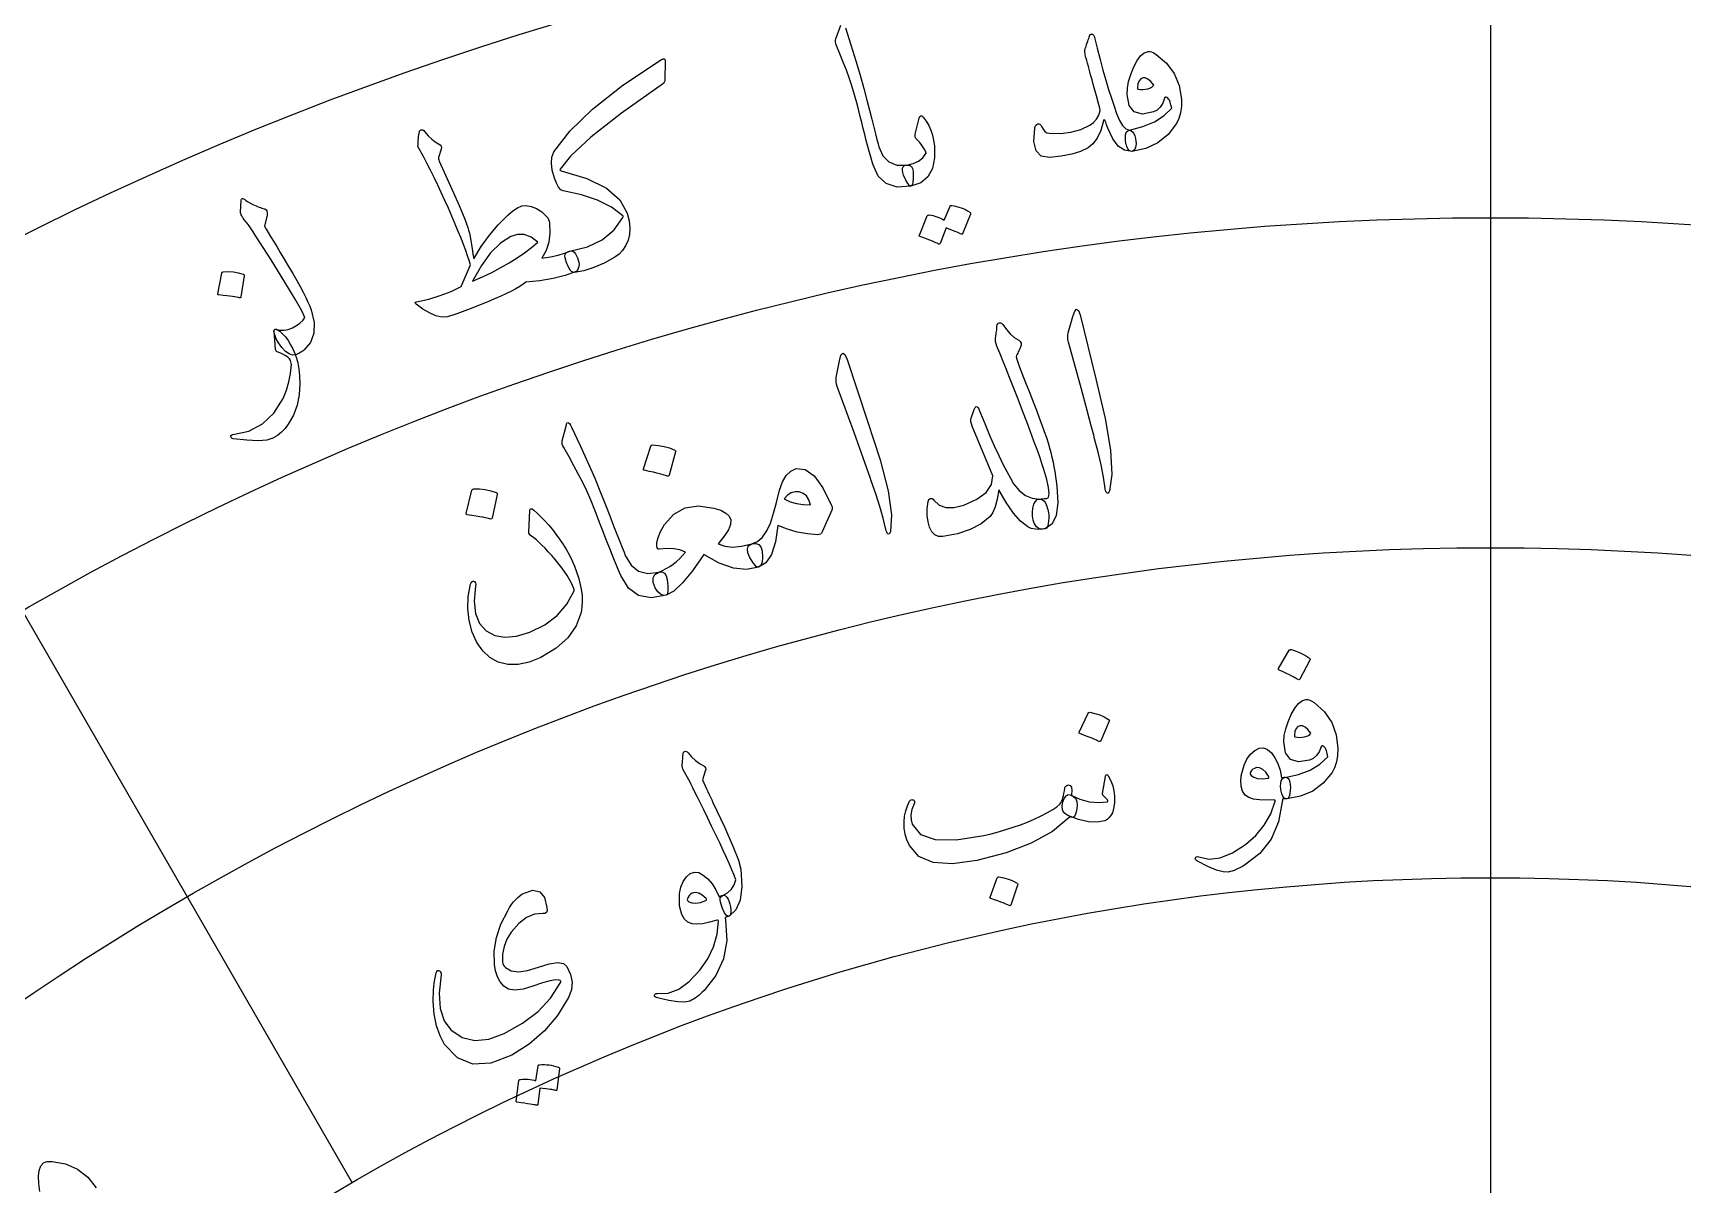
# Model space of a CAD drawing. Header units: millimetres. Extents: x -150 to 150, y -150 to 198.
# Drawn here: x -45.5 to 6, y 61.4 to 97.4 of the extents above; entities that cross this region are included whole.
import ezdxf

# ---------------------------------------------------------------- set-up
doc = ezdxf.new("R2010")
doc.units = ezdxf.units.MM
for name, color, linetype in [('ENGRAVE', 7, 'Continuous'), ('ENGRAVE_FINE', 8, 'Continuous'), ('GUIDE', 3, 'Continuous'), ('TEXT', 5, 'Continuous')]:
    doc.layers.add(name, color=color, linetype=linetype)

msp = doc.modelspace()

# ---------------------------------------------------------------- linework, layer by layer
at = {"layer": 'ENGRAVE'}
for radius in [132.75, 112.1737, 91.5975, 71.0212]:
    msp.add_circle((0, 0), radius, dxfattribs=at)
at = {"layer": 'ENGRAVE_FINE'}
for points in [[(0, 112.1737), (0, 91.5975)], [(0, 91.5975), (0, 71.0212)], [(-45.7988, 79.3258), (-35.5106, 61.5062)], [(0, 71.0213), (0, 50.445)]]:
    msp.add_lwpolyline(points, dxfattribs=at)
for radius in [122.4619, 101.8856, 81.3094]:
    msp.add_circle((0, 0), radius, dxfattribs=at)
at = {"layer": 'GUIDE'}
msp.add_circle((0, 0), 137.25, dxfattribs=at)
at = {"layer": 'TEXT'}
for points in [[(-20.1239, 97.5162), (-19.9496, 96.9852), (-19.7955, 96.4928), (-19.6616, 96.0388), (-19.5476, 95.6235), (-19.4561, 95.267), (-19.3739, 94.9476), (-19.3007, 94.6652), (-19.2366, 94.4199), (-19.182, 94.2114), (-19.1373, 94.0399), (-19.1025, 93.9052), (-19.0777, 93.8074), (-18.953, 93.5245), (-18.7666, 93.3355), (-18.5187, 93.2401), (-18.2088, 93.2377), (-18.1218, 93.2319), (-18.0589, 93.1911), (-18.0203, 93.1153), (-18.0059, 93.0045), (-18.0063, 92.8255), (-18.0188, 92.6953), (-18.0436, 92.6138), (-18.0806, 92.581), (-18.5077, 92.5544), (-18.8479, 92.6593), (-19.102, 92.8966), (-19.2697, 93.2671), (-19.322, 93.4502), (-19.373, 93.6339), (-19.4228, 93.8184), (-19.4714, 94.0035), (-19.5192, 94.1894), (-19.5666, 94.3757), (-19.6137, 94.5626), (-19.6605, 94.7501), (-19.7492, 95.1078), (-19.8361, 95.4283), (-19.9211, 95.7117), (-20.0045, 95.958), (-20.0915, 96.1931), (-20.1876, 96.4428), (-20.293, 96.7072), (-20.4076, 96.9863), (-20.4256, 97.0371), (-20.4343, 97.0851), (-20.4335, 97.1304), (-20.4232, 97.1729), (-20.2602, 97.6019)], [(-45.2522, 61.2382), (-45.2853, 61.4863), (-45.2942, 61.7139), (-45.2722, 61.8971), (-45.2194, 62.0357), (-45.1362, 62.1295), (-45.1362, 62.1295), (-45.0896, 62.1542), (-45.0296, 62.1702), (-44.9563, 62.1773), (-44.8697, 62.1757), (-44.449, 62.097), (-44.0797, 61.9325), (-43.7616, 61.6831), (-43.4939, 61.3501)]]:
    msp.add_lwpolyline(points, dxfattribs=at)
for points in [[(-11.2639, 94.329), (-11.2077, 94.3094), (-11.1608, 94.2738), (-11.1231, 94.2221), (-11.0947, 94.1544), (-11.0713, 94.0692), (-11.0583, 93.9865), (-11.0558, 93.9063), (-11.0637, 93.8287), (-11.0811, 93.7611), (-11.1071, 93.7113), (-11.1415, 93.6791), (-11.1846, 93.6646), (-11.4098, 93.6997), (-11.6095, 93.832), (-11.7839, 94.0617), (-11.9334, 94.389), (-11.9546, 94.446), (-11.9729, 94.4954), (-11.9885, 94.5372), (-12.0012, 94.5715), (-12.0111, 94.5981), (-12.0182, 94.6171), (-12.0225, 94.6285), (-12.0239, 94.6323), (-12.0377, 94.6525), (-12.0495, 94.6571), (-12.0593, 94.646), (-12.0671, 94.6193), (-12.1555, 94.3203), (-12.2657, 94.0802), (-12.3979, 93.8989), (-12.5522, 93.7762), (-12.7847, 93.666), (-13.0626, 93.5788), (-13.386, 93.5144), (-13.7552, 93.472), (-14.0122, 93.5123), (-14.1742, 93.6782), (-14.2413, 93.9702), (-14.2123, 94.3886), (-14.199, 94.4404), (-14.1792, 94.48), (-14.1528, 94.5074), (-14.1199, 94.5227), (-14.0855, 94.5245), (-14.0545, 94.5118), (-14.027, 94.4844), (-14.003, 94.4424), (-13.9518, 94.3528), (-13.8958, 94.2873), (-13.835, 94.246), (-13.7694, 94.2288), (-13.4154, 94.2254), (-13.0857, 94.2661), (-12.7798, 94.3512), (-12.4971, 94.481), (-12.378, 94.5651), (-12.2847, 94.67), (-12.2173, 94.7958), (-12.1757, 94.9426), (-12.1879, 95.0081), (-12.226, 95.1592), (-12.2904, 95.3959), (-12.381, 95.7182), (-12.4284, 95.8908), (-12.4709, 96.0467), (-12.5085, 96.1859), (-12.541, 96.3084), (-12.569, 96.4132), (-12.5926, 96.4994), (-12.6119, 96.5669), (-12.6268, 96.6158), (-12.6439, 96.6914), (-12.6513, 96.7588), (-12.649, 96.8182), (-12.637, 96.8694), (-12.6158, 96.9338), (-12.5958, 96.9938), (-12.5771, 97.0494), (-12.5598, 97.1006), (-12.5443, 97.1473), (-12.531, 97.1896), (-12.5201, 97.2273), (-12.5114, 97.2605), (-12.5014, 97.2875), (-12.4866, 97.3068), (-12.4669, 97.3182), (-12.4424, 97.3218), (-12.4142, 97.3151), (-12.3919, 97.302), (-12.3755, 97.2825), (-12.365, 97.2567), (-12.2712, 96.8853), (-12.1788, 96.5338), (-12.0879, 96.2022), (-11.9984, 95.8905), (-11.9108, 95.5988), (-11.8254, 95.3268), (-11.7424, 95.0747), (-11.6616, 94.8424), (-11.5722, 94.6273), (-11.4761, 94.47), (-11.3734, 94.3706), (-11.2639, 94.329)], [(-10.681, 96.7829), (-10.6285, 96.7812), (-10.5688, 96.7653), (-10.5018, 96.7352), (-10.4277, 96.6909), (-10.102, 96.4144), (-9.8628, 96.0888), (-9.7095, 95.715), (-9.641, 95.2932), (-9.6412, 95.0699), (-9.6668, 94.8684), (-9.7177, 94.6885), (-9.7938, 94.5303), (-10.0569, 94.1919), (-10.376, 93.9353), (-10.7516, 93.7597), (-11.1846, 93.6646), (-11.2299, 93.6699), (-11.2715, 93.6972), (-11.3093, 93.7465), (-11.3433, 93.8178), (-11.3576, 93.8577), (-11.3688, 93.8989), (-11.377, 93.9414), (-11.3821, 93.9853), (-11.3848, 94.0289), (-11.3859, 94.0709), (-11.3855, 94.1112), (-11.3834, 94.1499), (-11.3717, 94.2177), (-11.3479, 94.2702), (-11.3119, 94.3073), (-11.2639, 94.329), (-10.8409, 94.4374), (-10.4797, 94.5876), (-10.1797, 94.7801), (-9.941, 95.0157), (-9.9644, 95.1184), (-9.9883, 95.1995), (-10.0128, 95.2591), (-10.0378, 95.2971), (-10.0665, 95.3291), (-10.092, 95.3493), (-10.1144, 95.3577), (-10.1337, 95.3542), (-10.1466, 95.3482), (-10.1566, 95.3406), (-10.1636, 95.3314), (-10.1676, 95.3207), (-10.2232, 95.1671), (-10.2987, 95.0449), (-10.3943, 94.9541), (-10.5099, 94.8946), (-10.8573, 94.8279), (-11.1092, 94.8956), (-11.2663, 95.0984), (-11.3285, 95.4367), (-11.322, 95.6359), (-11.2865, 95.8459), (-11.2217, 96.0669), (-11.1275, 96.2986), (-11.0227, 96.5005), (-10.9132, 96.6486), (-10.7992, 96.7427), (-10.681, 96.7829)], [(-28.7266, 90.5517), (-28.173, 90.6894), (-27.7117, 90.9102), (-27.3412, 91.2153), (-27.0609, 91.6061), (-27.0553, 91.6198), (-27.0535, 91.6335), (-27.0556, 91.6469), (-27.0614, 91.6602), (-27.4217, 91.925), (-27.8531, 92.1433), (-28.3557, 92.3141), (-28.9299, 92.4362), (-28.9998, 92.4708), (-29.0677, 92.5488), (-29.1336, 92.6703), (-29.1973, 92.8354), (-29.2693, 93.0831), (-29.2961, 93.3011), (-29.2775, 93.4895), (-29.2134, 93.6483), (-28.7239, 94.2917), (-28.0094, 94.9866), (-27.0655, 95.7278), (-25.8875, 96.5087), (-25.8747, 96.5188), (-25.8623, 96.527), (-25.8504, 96.533), (-25.8389, 96.5371), (-25.8281, 96.54), (-25.8183, 96.5426), (-25.8094, 96.545), (-25.8014, 96.5471), (-25.781, 96.5497), (-25.7648, 96.5453), (-25.7528, 96.5341), (-25.7449, 96.516), (-25.7441, 96.5121), (-25.7437, 96.5077), (-25.7436, 96.5027), (-25.7439, 96.4971), (-25.7444, 96.4904), (-25.745, 96.4823), (-25.7457, 96.4728), (-25.7465, 96.4617), (-25.752, 95.9139), (-25.7575, 95.8638), (-25.7712, 95.8221), (-25.7932, 95.7888), (-25.8233, 95.7638), (-27.1053, 94.8547), (-28.0591, 94.1034), (-28.6951, 93.5193), (-29.0212, 93.1086), (-29.0269, 93.0918), (-29.0238, 93.0786), (-29.0119, 93.0692), (-28.9913, 93.0634), (-28.1869, 92.8214), (-27.5764, 92.5174), (-27.158, 92.1554), (-26.9295, 91.7378), (-26.8722, 91.495), (-26.849, 91.2733), (-26.8596, 91.0726), (-26.904, 90.8928), (-26.9784, 90.7234), (-27.0715, 90.5792), (-27.1834, 90.4604), (-27.3141, 90.3666), (-27.6482, 90.1838), (-27.9699, 90.0432), (-28.2796, 89.9449), (-28.5779, 89.8891), (-28.625, 89.8951), (-28.6687, 89.9207), (-28.7091, 89.9658), (-28.7461, 90.0306), (-28.7808, 90.1073), (-28.8094, 90.1743), (-28.832, 90.2314), (-28.8486, 90.2788), (-28.8658, 90.3479), (-28.8701, 90.4066), (-28.8612, 90.4547), (-28.8394, 90.4924), (-28.8208, 90.5145), (-28.7958, 90.5317), (-28.7644, 90.5441), (-28.7266, 90.5517)], [(-10.8389, 95.9574), (-10.9106, 95.9283), (-10.9626, 95.8667), (-10.9947, 95.7728), (-11.007, 95.6465), (-11.0043, 95.6271), (-11.0013, 95.6135), (-10.998, 95.6054), (-10.9945, 95.603), (-10.9177, 95.5936), (-10.841, 95.5925), (-10.7642, 95.5998), (-10.6875, 95.6154), (-10.6209, 95.6373), (-10.567, 95.6643), (-10.5259, 95.6964), (-10.4975, 95.7336), (-10.5943, 95.8431), (-10.6835, 95.9169), (-10.7651, 95.955), (-10.8389, 95.9574)], [(-17.9424, 94.2052), (-17.8228, 94.6969), (-17.8018, 94.7524), (-17.7729, 94.7762), (-17.7362, 94.7685), (-17.6917, 94.729), (-17.5998, 94.6032), (-17.5216, 94.4686), (-17.4572, 94.3253), (-17.4063, 94.1734), (-17.3694, 94.0118), (-17.3465, 93.8395), (-17.3376, 93.6566), (-17.3426, 93.4632), (-17.4043, 93.1275), (-17.5478, 92.8688), (-17.7731, 92.6869), (-18.0806, 92.581), (-18.1216, 92.5972), (-18.1725, 92.6596), (-18.2336, 92.7684), (-18.3049, 92.9234), (-18.3333, 93.0082), (-18.3451, 93.0803), (-18.3404, 93.1394), (-18.319, 93.1858), (-18.2985, 93.2059), (-18.2733, 93.2213), (-18.2434, 93.2319), (-18.2088, 93.2377), (-18.0095, 93.283), (-17.843, 93.3576), (-17.7091, 93.4616), (-17.6079, 93.5951), (-17.6041, 93.6048), (-17.6044, 93.6166), (-17.6089, 93.6304), (-17.6175, 93.6462), (-17.6656, 93.744), (-17.7277, 93.8411), (-17.804, 93.9373), (-17.8944, 94.0327), (-17.9251, 94.0694), (-17.9433, 94.1104), (-17.9491, 94.1556), (-17.9424, 94.2052)], [(-30.0924, 89.5896), (-30.1768, 89.5239), (-30.2797, 89.4558), (-30.4009, 89.3852), (-30.5406, 89.3121), (-30.6983, 89.2354), (-30.8738, 89.1542), (-31.067, 89.0683), (-31.2779, 88.9778), (-31.8265, 88.7554), (-32.2471, 88.5995), (-32.5407, 88.5119), (-32.7078, 88.4938), (-32.9016, 88.5434), (-33.1, 88.6277), (-33.303, 88.7466), (-33.5109, 88.9003), (-33.5366, 88.9278), (-33.5433, 88.9496), (-33.5311, 88.9656), (-33.5, 88.9759), (-33.1199, 89.0596), (-32.7619, 89.1671), (-32.4256, 89.2989), (-32.1108, 89.455), (-31.823, 90.1256), (-31.8609, 90.2601), (-31.9089, 90.4107), (-31.967, 90.5774), (-32.0352, 90.7602), (-32.1129, 90.9585), (-32.1992, 91.1714), (-32.2943, 91.399), (-32.3982, 91.6412), (-32.5079, 91.8919), (-32.6181, 92.138), (-32.7289, 92.3795), (-32.8401, 92.6164), (-32.9517, 92.8482), (-33.0636, 93.0745), (-33.1757, 93.2953), (-33.288, 93.5105), (-33.4562, 93.8215), (-33.4548, 93.8876), (-33.4521, 93.9512), (-33.4479, 94.0124), (-33.4423, 94.0711), (-33.4357, 94.1271), (-33.4286, 94.1804), (-33.4211, 94.2309), (-33.413, 94.2787), (-33.4061, 94.2984), (-33.3949, 94.3147), (-33.3793, 94.3276), (-33.3595, 94.337), (-33.3334, 94.3404), (-33.3063, 94.3322), (-33.2782, 94.3125), (-33.2492, 94.2814), (-33.1353, 94.152), (-33.0243, 94.0453), (-32.9164, 93.961), (-32.8114, 93.8993), (-32.7623, 93.8687), (-32.7322, 93.8305), (-32.7208, 93.7848), (-32.7282, 93.7315), (-32.805, 93.5077), (-32.816, 93.4709), (-32.8179, 93.4342), (-32.8108, 93.3979), (-32.7945, 93.3617), (-32.4383, 92.5846), (-32.1712, 91.9811), (-31.9924, 91.5514), (-31.9016, 91.2957), (-31.8774, 91.2087), (-31.8541, 91.1115), (-31.8317, 91.0041), (-31.8102, 90.8866), (-31.7886, 90.7593), (-31.7661, 90.6224), (-31.7426, 90.4761), (-31.7182, 90.3202), (-31.4811, 90.7012), (-31.2251, 91.0539), (-30.9506, 91.3782), (-30.6579, 91.6738), (-30.4959, 91.8115), (-30.3478, 91.908), (-30.2137, 91.9635), (-30.0938, 91.9778), (-29.9263, 91.9504), (-29.7608, 91.883), (-29.5976, 91.7755), (-29.4367, 91.6282), (-29.409, 91.5907), (-29.3864, 91.5448), (-29.3689, 91.4904), (-29.3566, 91.4275), (-29.3383, 91.1181), (-29.372, 90.8328), (-29.4576, 90.5716), (-29.5949, 90.3342), (-29.3228, 90.378), (-29.0863, 90.429), (-28.8853, 90.4875), (-28.7196, 90.5539), (-28.6735, 90.5656), (-28.6291, 90.5553), (-28.5865, 90.5229), (-28.5457, 90.4686), (-28.4833, 90.3504), (-28.4444, 90.2452), (-28.4288, 90.1532), (-28.4366, 90.0742), (-28.4562, 90.0101), (-28.4762, 89.9623), (-28.4966, 89.931), (-28.5173, 89.9162), (-28.8655, 89.7933), (-29.2438, 89.6981), (-29.6527, 89.6304), (-30.0924, 89.5896)], [(-38.937, 92.1912), (-38.9186, 92.1949), (-38.899, 92.1911), (-38.8784, 92.1796), (-38.8566, 92.1606), (-38.8234, 92.1317), (-38.7712, 92.0977), (-38.7, 92.0586), (-38.6099, 92.0143), (-38.5591, 91.9921), (-38.5097, 91.9707), (-38.4618, 91.9502), (-38.4153, 91.9306), (-38.37, 91.9125), (-38.3257, 91.8965), (-38.2822, 91.8827), (-38.2396, 91.871), (-38.196, 91.8478), (-38.1694, 91.8076), (-38.1596, 91.7503), (-38.1668, 91.6758), (-38.2399, 91.3311), (-38.1916, 91.2425), (-38.1298, 91.1354), (-38.0547, 91.0097), (-37.9661, 90.8655), (-37.8651, 90.7012), (-37.7528, 90.5155), (-37.6291, 90.3083), (-37.494, 90.0797), (-37.3584, 89.8533), (-37.2368, 89.6432), (-37.1293, 89.4493), (-37.0358, 89.2718), (-36.9559, 89.1108), (-36.8889, 88.9666), (-36.835, 88.839), (-36.7942, 88.7282), (-36.7, 88.3327), (-36.7037, 87.9929), (-36.8048, 87.7089), (-37.0033, 87.48), (-37.0382, 87.4506), (-37.0729, 87.4243), (-37.1073, 87.4011), (-37.1416, 87.381), (-37.1755, 87.3636), (-37.2089, 87.3484), (-37.2417, 87.3354), (-37.2739, 87.3247), (-37.3751, 87.3163), (-37.4801, 87.3517), (-37.589, 87.4308), (-37.7017, 87.5538), (-37.8034, 87.6936), (-37.8786, 87.8236), (-37.9274, 87.9437), (-37.9496, 88.0541), (-37.9496, 88.0753), (-37.9458, 88.0921), (-37.9379, 88.1046), (-37.9262, 88.1127), (-37.9092, 88.118), (-37.8925, 88.1191), (-37.876, 88.1161), (-37.8597, 88.1089), (-37.7457, 88.0876), (-37.6267, 88.0895), (-37.5024, 88.1147), (-37.373, 88.1631), (-37.2456, 88.2331), (-37.1385, 88.3105), (-37.0515, 88.3954), (-36.9848, 88.4878), (-37.0793, 88.691), (-37.2864, 89.0587), (-37.6067, 89.5904), (-38.0414, 90.2857), (-38.5321, 91.0549), (-38.5972, 91.157), (-38.6616, 91.2523), (-38.7253, 91.3409), (-38.7883, 91.4227), (-38.8209, 91.4631), (-38.8496, 91.5006), (-38.8746, 91.5352), (-38.8956, 91.5669), (-38.9136, 91.5949), (-38.929, 91.6183), (-38.9421, 91.6373), (-38.9527, 91.6517), (-38.9724, 91.6857), (-38.9853, 91.7186), (-38.9914, 91.7503), (-38.9907, 91.7809), (-38.9727, 92.1358), (-38.9678, 92.1555), (-38.9603, 92.1713), (-38.95, 92.1832), (-38.937, 92.1912)], [(-16.8565, 91.9578), (-16.8493, 91.9686), (-16.8378, 91.9763), (-16.822, 91.9811), (-16.8021, 91.9829), (-16.7268, 91.9687), (-16.6534, 91.9514), (-16.5817, 91.9308), (-16.5117, 91.907), (-16.4431, 91.8797), (-16.3751, 91.8484), (-16.3079, 91.8132), (-16.2414, 91.774), (-16.2276, 91.7609), (-16.2199, 91.7457), (-16.2182, 91.7286), (-16.2227, 91.7094), (-16.464, 91.0923), (-16.4719, 91.0833), (-16.4856, 91.0808), (-16.5051, 91.0848), (-16.5303, 91.0954), (-16.5482, 91.1061), (-16.5768, 91.12), (-16.616, 91.1372), (-16.6659, 91.1576), (-16.7271, 91.1816), (-16.7999, 91.2095), (-16.8846, 91.2414), (-16.981, 91.2771), (-17.1689, 90.7956), (-17.1787, 90.78), (-17.1939, 90.7738), (-17.2146, 90.777), (-17.2408, 90.7896), (-17.2634, 90.8004), (-17.2988, 90.8164), (-17.3472, 90.8374), (-17.4084, 90.8635), (-17.4834, 90.8946), (-17.5732, 90.9302), (-17.6776, 90.9706), (-17.7969, 91.0155), (-17.8101, 91.0243), (-17.8171, 91.0343), (-17.8179, 91.0455), (-17.8125, 91.0579), (-17.568, 91.658), (-17.5608, 91.6688), (-17.5494, 91.6767), (-17.5338, 91.6816), (-17.5138, 91.6835), (-17.4504, 91.675), (-17.3882, 91.663), (-17.3271, 91.6473), (-17.2673, 91.6281), (-17.2088, 91.6058), (-17.1516, 91.5808), (-17.0958, 91.5532), (-17.0415, 91.5229)], [(-30.5612, 91.0084), (-30.8827, 90.8031), (-31.1892, 90.5022), (-31.4795, 90.1059), (-31.7522, 89.6145), (-31.4437, 89.7522), (-31.1506, 89.8942), (-30.873, 90.0405), (-30.6106, 90.1914), (-30.364, 90.3463), (-30.1332, 90.5048), (-29.9183, 90.6671), (-29.7193, 90.8332), (-29.9307, 90.9888), (-30.1417, 91.0699), (-30.352, 91.0764), (-30.5612, 91.0084)], [(-39.5809, 89.8733), (-39.5759, 89.8857), (-39.5659, 89.8961), (-39.5509, 89.9048), (-39.531, 89.9115), (-39.3717, 89.9175), (-39.2152, 89.9078), (-39.0614, 89.8825), (-38.9105, 89.8416), (-38.8937, 89.8327), (-38.883, 89.8211), (-38.8784, 89.8069), (-38.8799, 89.7901), (-38.981, 89.1299), (-38.9877, 89.1123), (-39.002, 89.1025), (-39.0238, 89.1005), (-39.0532, 89.1064), (-39.0786, 89.1115), (-39.1183, 89.1184), (-39.1722, 89.1272), (-39.2404, 89.1378), (-39.3237, 89.1499), (-39.4231, 89.1629), (-39.5385, 89.1768), (-39.67, 89.1916), (-39.6884, 89.1956), (-39.6999, 89.2028), (-39.7044, 89.2129), (-39.702, 89.2262)], [(-13.028, 88.5189), (-12.9675, 88.6841), (-12.9085, 88.7476), (-12.8514, 88.7095), (-12.7963, 88.5695), (-12.3084, 86.5695), (-12.017, 85.3406), (-11.8517, 84.3494), (-11.809, 83.5963), (-11.8872, 83.0815), (-11.9083, 83.0373), (-11.9291, 83.0121), (-11.9495, 83.006), (-11.9695, 83.019), (-11.9872, 83.0413), (-12.0019, 83.0713), (-12.0137, 83.1093), (-12.0223, 83.155), (-12.0742, 83.5135), (-12.1456, 83.8914), (-12.2368, 84.2885), (-12.348, 84.705), (-12.3751, 84.8141), (-12.4515, 85.1082), (-12.5778, 85.5874), (-12.7546, 86.2513), (-13.165, 87.7206), (-13.1813, 87.7996), (-13.188, 87.8736), (-13.1852, 87.9428), (-13.1728, 88.007)], [(-37.8529, 88.1119), (-37.7647, 88.0552), (-37.6783, 87.9785), (-37.5935, 87.8819), (-37.5103, 87.7653), (-37.4333, 87.6391), (-37.3636, 87.5066), (-37.3014, 87.368), (-37.2466, 87.2232), (-37.2052, 87.0701), (-37.1745, 86.8861), (-37.1543, 86.6714), (-37.1445, 86.4258), (-37.1611, 86.0762), (-37.2268, 85.7485), (-37.3412, 85.4427), (-37.5044, 85.1585), (-37.6041, 85.0277), (-37.7172, 84.912), (-37.8437, 84.8115), (-37.9837, 84.7259), (-38.1735, 84.6655), (-38.4431, 84.643), (-38.7928, 84.6576), (-39.2233, 84.7084), (-39.2512, 84.717), (-39.2734, 84.7303), (-39.2897, 84.7483), (-39.3003, 84.7711), (-39.3019, 84.7939), (-39.2913, 84.8121), (-39.2686, 84.8257), (-39.2338, 84.8347), (-38.7322, 84.9443), (-38.3052, 85.1683), (-37.951, 85.5077), (-37.6678, 85.9637), (-37.5611, 86.2182), (-37.4819, 86.4786), (-37.4303, 86.7449), (-37.4066, 87.0171), (-37.4087, 87.0592), (-37.4193, 87.1027), (-37.4386, 87.1475), (-37.4664, 87.1937), (-37.5168, 87.2479), (-37.5978, 87.3031), (-37.7095, 87.3592), (-37.8519, 87.416), (-37.8693, 87.4272), (-37.8827, 87.4452), (-37.8919, 87.4701), (-37.8971, 87.5018), (-37.9428, 88.057), (-37.9428, 88.0782), (-37.9389, 88.0951), (-37.9311, 88.1076), (-37.9194, 88.1156), (-37.9024, 88.1209), (-37.8856, 88.1221), (-37.8691, 88.119), (-37.8529, 88.1119)], [(-15.3932, 88.2147), (-15.3845, 88.2571), (-15.3683, 88.2891), (-15.3448, 88.3107), (-15.3139, 88.3219), (-15.2845, 88.3222), (-15.2567, 88.3127), (-15.2305, 88.2934), (-15.206, 88.2642), (-15.1006, 88.1099), (-14.9838, 87.9777), (-14.8555, 87.8675), (-14.7157, 87.7791), (-14.6679, 87.7378), (-14.643, 87.6874), (-14.6407, 87.6279), (-14.6612, 87.5593), (-14.6774, 87.5227), (-14.6941, 87.486), (-14.7113, 87.4491), (-14.729, 87.4122), (-14.7467, 87.3753), (-14.7638, 87.3385), (-14.7804, 87.3018), (-14.7965, 87.2651), (-14.7781, 87.1861), (-14.7004, 86.9697), (-14.5637, 86.6158), (-14.3689, 86.1243), (-14.2618, 85.8541), (-14.1631, 85.6), (-14.0727, 85.362), (-13.9906, 85.14), (-13.9174, 84.9346), (-13.8535, 84.7462), (-13.7989, 84.5747), (-13.7536, 84.4203), (-13.7144, 84.2742), (-13.6784, 84.1275), (-13.6455, 83.9804), (-13.6157, 83.8327), (-13.5889, 83.684), (-13.565, 83.5338), (-13.5441, 83.382), (-13.526, 83.2287), (-13.4992, 82.7093), (-13.5493, 82.3161), (-13.6761, 82.0487), (-13.8797, 81.9069), (-13.9884, 81.8852), (-14.0811, 81.9022), (-14.1578, 81.9579), (-14.2186, 82.0524), (-14.2615, 82.1686), (-14.2845, 82.2893), (-14.2876, 82.4145), (-14.2705, 82.5442), (-14.2386, 82.667), (-14.1943, 82.7547), (-14.1376, 82.8073), (-14.0686, 82.8249), (-14.014, 82.8302), (-13.965, 82.835), (-13.9217, 82.8394), (-13.8841, 82.8433), (-13.8517, 82.8479), (-13.8244, 82.8543), (-13.8021, 82.8626), (-13.7847, 82.8726), (-13.7686, 83.0014), (-13.7873, 83.1901), (-13.8411, 83.4387), (-13.9302, 83.7471), (-13.9895, 83.9293), (-14.0608, 84.1376), (-14.144, 84.372), (-14.2393, 84.6324), (-14.3464, 84.9194), (-14.4649, 85.2336), (-14.595, 85.5749), (-14.7369, 85.9433), (-14.8769, 86.3032), (-15.0012, 86.6191), (-15.1096, 86.891), (-15.202, 87.119), (-15.2776, 87.3032), (-15.3358, 87.4437), (-15.3766, 87.5405), (-15.3997, 87.5938), (-15.4238, 87.6644), (-15.4369, 87.7422), (-15.4391, 87.8273), (-15.4304, 87.9196), (-15.4217, 87.9665), (-15.4142, 88.0105), (-15.4078, 88.0517), (-15.4025, 88.09), (-15.3985, 88.1255), (-15.3955, 88.1581), (-15.3938, 88.1878), (-15.3932, 88.2147)], [(-20.3065, 87.1376), (-20.2599, 87.3073), (-20.2064, 87.3755), (-20.1464, 87.3421), (-20.0798, 87.2073), (-19.4282, 85.2545), (-19.0361, 84.0539), (-18.7893, 83.0797), (-18.6845, 82.3328), (-18.7198, 81.8133), (-18.7372, 81.7675), (-18.7558, 81.7407), (-18.7756, 81.7329), (-18.7967, 81.7442), (-18.8162, 81.7649), (-18.8333, 81.7936), (-18.8481, 81.8305), (-18.8606, 81.8753), (-18.9419, 82.2283), (-19.0443, 82.599), (-19.1681, 82.9872), (-19.3134, 83.393), (-19.3494, 83.4995), (-19.4499, 83.7863), (-19.6153, 84.2534), (-19.8465, 84.9004), (-20.3771, 86.3308), (-20.3998, 86.4081), (-20.4126, 86.4813), (-20.4155, 86.5505), (-20.4085, 86.6155)], [(-13.8863, 81.8973), (-14.0498, 81.8794), (-14.1957, 81.8845), (-14.324, 81.9126), (-14.4348, 81.9637), (-14.6546, 82.1376), (-14.8778, 82.3881), (-15.1046, 82.715), (-15.3355, 83.1185), (-15.3896, 82.8236), (-15.4527, 82.5864), (-15.5251, 82.4068), (-15.6069, 82.285), (-15.8879, 82.0539), (-16.2274, 81.8729), (-16.6259, 81.7411), (-17.084, 81.6578), (-17.2196, 81.6625), (-17.3335, 81.7121), (-17.4258, 81.8069), (-17.4965, 81.9468), (-17.5442, 82.1188), (-17.5677, 82.31), (-17.5667, 82.5202), (-17.5409, 82.7496), (-17.5329, 82.7818), (-17.5193, 82.8076), (-17.5001, 82.8272), (-17.4754, 82.8404), (-17.4417, 82.8464), (-17.412, 82.8409), (-17.3862, 82.8239), (-17.3643, 82.7954), (-17.2019, 82.6376), (-16.9922, 82.5588), (-16.7348, 82.5585), (-16.4292, 82.6364), (-16.0195, 82.8206), (-15.7321, 83.0337), (-15.5672, 83.277), (-15.5253, 83.5512), (-16.1665, 85.0986), (-16.192, 85.1703), (-16.2055, 85.2359), (-16.2071, 85.2952), (-16.1966, 85.3482), (-16.1009, 85.6217), (-16.0865, 85.6579), (-16.0715, 85.6846), (-16.0557, 85.7019), (-16.0393, 85.7098), (-16.0134, 85.7019), (-15.9876, 85.6769), (-15.9618, 85.6349), (-15.9362, 85.5759), (-15.7765, 85.18), (-15.624, 84.8161), (-15.4787, 84.4844), (-15.3405, 84.1847), (-15.2103, 83.917), (-15.089, 83.681), (-14.9765, 83.4768), (-14.8728, 83.3045), (-14.7006, 83.0893), (-14.508, 82.938), (-14.2947, 82.8503), (-14.0605, 82.8263), (-13.994, 82.8153), (-13.9352, 82.7754), (-13.884, 82.7066), (-13.8406, 82.6089), (-13.8245, 82.5562), (-13.8104, 82.5027), (-13.7982, 82.4483), (-13.7879, 82.393), (-13.7805, 82.3368), (-13.7771, 82.2793), (-13.7776, 82.2206), (-13.7821, 82.1608), (-13.7977, 82.0506), (-13.8202, 81.9699), (-13.8497, 81.9188), (-13.8863, 81.8973)], [(-28.8275, 85.1428), (-28.8194, 85.172), (-28.8096, 85.193), (-28.7983, 85.2057), (-28.7852, 85.2101), (-28.7619, 85.2064), (-28.7336, 85.1811), (-28.7005, 85.1344), (-28.6624, 85.0661), (-28.3947, 84.4972), (-28.1552, 83.9683), (-27.9437, 83.4797), (-27.7597, 83.0314), (-27.6091, 82.6457), (-27.4738, 82.3002), (-27.3538, 81.9948), (-27.2489, 81.7295), (-27.1596, 81.5041), (-27.0864, 81.3186), (-27.0294, 81.1729), (-26.9883, 81.067), (-26.8108, 80.7679), (-26.5773, 80.582), (-26.2879, 80.5087), (-25.9421, 80.5472), (-25.8442, 80.5523), (-25.7687, 80.515), (-25.7156, 80.4354), (-25.6847, 80.3136), (-25.6613, 80.1136), (-25.6579, 79.9665), (-25.6746, 79.8722), (-25.7114, 79.8307), (-26.1832, 79.7444), (-26.5761, 79.8159), (-26.8915, 80.0466), (-27.1292, 80.4376), (-27.2125, 80.6349), (-27.2945, 80.8331), (-27.3753, 81.0323), (-27.4548, 81.2325), (-27.5336, 81.4334), (-27.612, 81.6351), (-27.6902, 81.8373), (-27.7681, 82.0403), (-27.9161, 82.4275), (-28.057, 82.7736), (-28.1909, 83.0783), (-28.3178, 83.3419), (-28.4475, 83.5923), (-28.5894, 83.8579), (-28.7437, 84.1386), (-28.9105, 84.4343), (-28.9377, 84.4885), (-28.9539, 84.5409), (-28.9592, 84.5916), (-28.9534, 84.6406)], [(-26.1974, 84.4748), (-26.1901, 84.488), (-26.1775, 84.4985), (-26.1595, 84.5063), (-26.1361, 84.5113), (-25.9559, 84.4979), (-25.7809, 84.4673), (-25.6111, 84.4196), (-25.4466, 84.3546), (-25.4289, 84.3425), (-25.4184, 84.3282), (-25.4151, 84.3117), (-25.419, 84.2931), (-25.6203, 83.5675), (-25.6302, 83.5486), (-25.6475, 83.5395), (-25.6723, 83.5401), (-25.7046, 83.5504), (-25.7325, 83.5593), (-25.7762, 83.5721), (-25.8357, 83.5887), (-25.911, 83.6092), (-26.0031, 83.6332), (-26.1132, 83.6602), (-26.2412, 83.6902), (-26.3872, 83.7232), (-26.4074, 83.73), (-26.4193, 83.7394), (-26.4231, 83.7514), (-26.4187, 83.7659)], [(-21.6538, 83.7753), (-21.3739, 83.7512), (-21.0969, 83.5508), (-20.8238, 83.1742), (-20.555, 82.6218), (-20.54, 82.5808), (-20.5333, 82.5431), (-20.535, 82.5088), (-20.5449, 82.4778), (-20.8462, 81.8068), (-20.8681, 81.765), (-20.8983, 81.7352), (-20.9369, 81.7172), (-20.9838, 81.7111), (-21.3096, 81.737), (-21.6252, 81.7946), (-21.9311, 81.8841), (-22.2274, 82.0057), (-22.299, 81.4894), (-22.4236, 81.1001), (-22.6019, 80.8373), (-22.835, 80.7006), (-22.8661, 80.7032), (-22.9042, 80.7266), (-22.9493, 80.7708), (-23.0015, 80.8359), (-23.1017, 81.0052), (-23.1609, 81.147), (-23.179, 81.2614), (-23.156, 81.3484), (-23.1351, 81.3734), (-23.1088, 81.3945), (-23.077, 81.4116), (-23.0399, 81.4248), (-22.8672, 81.5072), (-22.7134, 81.6424), (-22.5782, 81.8306), (-22.4612, 82.072), (-22.4171, 82.2054), (-22.3553, 82.4216), (-22.2751, 82.7205), (-22.1756, 83.1022), (-22.0862, 83.3607), (-21.9693, 83.5591), (-21.825, 83.6974), (-21.6538, 83.7753)], [(-31.7774, 83.1022), (-31.7709, 83.1158), (-31.7589, 83.1271), (-31.7414, 83.1361), (-31.7182, 83.1427), (-31.5366, 83.1413), (-31.3591, 83.1224), (-31.1857, 83.086), (-31.0166, 83.0321), (-30.9981, 83.0212), (-30.9866, 83.0076), (-30.9823, 82.9913), (-30.9851, 82.9725), (-31.1415, 82.2346), (-31.1502, 82.2151), (-31.167, 82.2048), (-31.1919, 82.2037), (-31.2249, 82.2119), (-31.2535, 82.2189), (-31.2981, 82.2288), (-31.3589, 82.2414), (-31.4357, 82.2569), (-31.5296, 82.2747), (-31.6417, 82.2943), (-31.772, 82.3158), (-31.9206, 82.3391), (-31.9413, 82.3445), (-31.9539, 82.3531), (-31.9584, 82.3648), (-31.9549, 82.3796)], [(-22.0331, 82.8286), (-21.8477, 82.7425), (-21.6482, 82.6836), (-21.4347, 82.6518), (-21.2069, 82.6468), (-21.2594, 82.8033), (-21.336, 82.9224), (-21.4366, 83.0038), (-21.5612, 83.0477), (-21.6933, 83.0527), (-21.8161, 83.0179), (-21.9294, 82.9431), (-22.0331, 82.8286)], [(-29.8403, 82.4844), (-29.7248, 82.3761), (-29.6093, 82.261), (-29.494, 82.1392), (-29.3787, 82.0106), (-29.2642, 81.8739), (-29.1511, 81.7278), (-29.0394, 81.5723), (-28.929, 81.4074), (-28.8256, 81.2408), (-28.7318, 81.0725), (-28.6476, 80.9024), (-28.5729, 80.7307), (-28.5074, 80.5567), (-28.451, 80.3801), (-28.4036, 80.2009), (-28.3651, 80.0191), (-28.3386, 79.8232), (-28.3304, 79.6364), (-28.3406, 79.4586), (-28.369, 79.2897), (-28.5204, 78.8736), (-28.7806, 78.5024), (-29.1494, 78.1749), (-29.6269, 77.8895), (-29.9928, 77.7387), (-30.3356, 77.6634), (-30.6561, 77.6639), (-30.955, 77.7405), (-31.2162, 77.8872), (-31.4386, 78.0919), (-31.622, 78.3549), (-31.7659, 78.6768), (-31.8616, 79.0406), (-31.9019, 79.4109), (-31.8862, 79.7877), (-31.8137, 80.171), (-31.7967, 80.2183), (-31.7744, 80.2496), (-31.747, 80.265), (-31.7144, 80.2644), (-31.6787, 80.2503), (-31.6579, 80.2192), (-31.652, 80.171), (-31.6607, 80.1057), (-31.7015, 79.6436), (-31.6583, 79.2585), (-31.5329, 78.95), (-31.3263, 78.7179), (-31.0604, 78.5714), (-30.7459, 78.5154), (-30.3823, 78.5492), (-29.9687, 78.6722), (-29.5005, 78.9041), (-29.1138, 79.1952), (-28.8078, 79.5467), (-28.5821, 79.9595), (-28.579, 79.9723), (-28.5795, 79.9893), (-28.5838, 80.0106), (-28.5918, 80.036), (-28.6736, 80.2294), (-28.7976, 80.4443), (-28.9641, 80.6805), (-29.1734, 80.938), (-29.2854, 81.0651), (-29.3918, 81.1825), (-29.4927, 81.2902), (-29.588, 81.3883), (-29.6781, 81.4759), (-29.7631, 81.5526), (-29.8431, 81.6182), (-29.918, 81.6729), (-29.9549, 81.7023), (-29.9807, 81.7324), (-29.9954, 81.7631), (-29.999, 81.7947), (-29.97, 82.4641), (-29.9596, 82.5062), (-29.9345, 82.5237), (-29.8947, 82.5164), (-29.8403, 82.4844)], [(-23.0399, 81.4248), (-22.9183, 81.4401), (-22.8248, 81.4094), (-22.7593, 81.3328), (-22.7218, 81.2103), (-22.7071, 81.0087), (-22.721, 80.8565), (-22.7636, 80.7539), (-22.835, 80.7006), (-23.2083, 80.6304), (-23.6163, 80.6737), (-24.0604, 80.8298), (-24.5423, 81.0983), (-24.8947, 80.5932), (-25.2054, 80.2133), (-25.477, 79.959), (-25.7114, 79.8307), (-25.8, 79.823), (-25.8863, 79.8577), (-25.9702, 79.9349), (-26.0519, 80.0545), (-26.1201, 80.2258), (-26.1246, 80.3651), (-26.0653, 80.4722), (-25.9421, 80.5472), (-25.8244, 80.5982), (-25.7106, 80.6565), (-25.6008, 80.7221), (-25.4948, 80.7951), (-25.3927, 80.876), (-25.2948, 80.9653), (-25.201, 81.063), (-25.1112, 81.1691), (-25.2839, 81.2392), (-25.4788, 81.278), (-25.6959, 81.2852), (-25.9351, 81.2608), (-25.9582, 81.2628), (-25.9772, 81.2759), (-25.9921, 81.3002), (-26.0029, 81.3357), (-26.004, 81.4698), (-25.9651, 81.6309), (-25.8861, 81.8188), (-25.7664, 82.0336), (-25.4759, 82.3568), (-25.1208, 82.5505), (-24.7027, 82.6138), (-24.2236, 82.5459), (-24.0088, 82.4747), (-23.8495, 82.3892), (-23.7454, 82.2898), (-23.6964, 82.1767), (-23.7041, 82.0373), (-23.7723, 81.8674), (-23.9005, 81.6667), (-24.0882, 81.4349), (-23.8831, 81.358), (-23.6402, 81.331), (-23.3593, 81.3534), (-23.0399, 81.4248)], [(-6.2737, 78.1113), (-6.2648, 78.1214), (-6.2517, 78.128), (-6.2345, 78.1312), (-6.2131, 78.1311), (-6.0583, 78.0845), (-5.9114, 78.024), (-5.7724, 77.9496), (-5.6415, 77.8614), (-5.6284, 77.8474), (-5.622, 77.833), (-5.6224, 77.818), (-5.6295, 77.8026), (-5.9479, 77.2123), (-5.9602, 77.1978), (-5.9771, 77.1933), (-5.9987, 77.1986), (-6.0248, 77.2138), (-6.0475, 77.2269), (-6.0831, 77.2465), (-6.1318, 77.2725), (-6.1936, 77.3048), (-6.2693, 77.3435), (-6.3602, 77.3883), (-6.4661, 77.4392), (-6.5871, 77.4961), (-6.6034, 77.5059), (-6.612, 77.5164), (-6.613, 77.5275), (-6.6063, 77.5393)], [(-5.7467, 76.579), (-5.694, 76.5754), (-5.6346, 76.5575), (-5.5685, 76.525), (-5.4956, 76.4781), (-5.179, 76.1901), (-4.9514, 75.856), (-4.8118, 75.4767), (-4.7591, 75.0527), (-4.7678, 74.8296), (-4.8009, 74.6291), (-4.8583, 74.4513), (-4.94, 74.296), (-5.2146, 73.9675), (-5.5415, 73.7224), (-5.9214, 73.56), (-6.3556, 73.4794), (-6.4006, 73.4862), (-6.4411, 73.5149), (-6.4771, 73.5654), (-6.5088, 73.6377), (-6.5217, 73.678), (-6.5316, 73.7196), (-6.5384, 73.7624), (-6.5421, 73.8064), (-6.5434, 73.8501), (-6.5432, 73.8921), (-6.5415, 73.9324), (-6.5382, 73.9709), (-6.5243, 74.0384), (-6.4989, 74.09), (-6.4618, 74.1259), (-6.4132, 74.146), (-5.9878, 74.2403), (-5.6222, 74.3779), (-5.3161, 74.5597), (-5.0692, 74.7865), (-5.0888, 74.8899), (-5.1097, 74.9719), (-5.132, 75.0323), (-5.1557, 75.0712), (-5.1832, 75.1042), (-5.208, 75.1253), (-5.2301, 75.1345), (-5.2495, 75.1317), (-5.2626, 75.1262), (-5.2729, 75.1189), (-5.2802, 75.11), (-5.2846, 75.0995), (-5.3456, 74.948), (-5.4255, 74.8286), (-5.5242, 74.7412), (-5.6417, 74.6858), (-5.991, 74.6311), (-6.2403, 74.7072), (-6.3906, 74.9151), (-6.4417, 75.2553), (-6.4286, 75.4541), (-6.3861, 75.6629), (-6.3138, 75.8816), (-6.2115, 76.1101), (-6.0995, 76.3084), (-5.9845, 76.4526), (-5.8668, 76.5428), (-5.7467, 76.579)], [(-12.5518, 76.1534), (-12.5439, 76.1641), (-12.5316, 76.1718), (-12.515, 76.1764), (-12.4939, 76.178), (-12.3381, 76.144), (-12.1888, 76.0956), (-12.0461, 76.0327), (-11.9101, 75.9554), (-11.8961, 75.9425), (-11.8886, 75.9287), (-11.8877, 75.9137), (-11.8934, 75.8978), (-12.1562, 75.2839), (-12.167, 75.2685), (-12.1833, 75.2626), (-12.2049, 75.2661), (-12.2318, 75.2792), (-12.2552, 75.2905), (-12.2918, 75.3071), (-12.3418, 75.329), (-12.4051, 75.3563), (-12.4828, 75.3887), (-12.5757, 75.426), (-12.684, 75.4682), (-12.8076, 75.5152), (-12.8244, 75.5236), (-12.8338, 75.5333), (-12.8356, 75.5443), (-12.83, 75.5566)], [(-5.934, 75.7594), (-6.0068, 75.7327), (-6.0609, 75.6729), (-6.0963, 75.5801), (-6.1129, 75.4543), (-6.1109, 75.4349), (-6.1083, 75.4211), (-6.1053, 75.4129), (-6.1019, 75.4104), (-6.0253, 75.3984), (-5.9486, 75.3947), (-5.8715, 75.3993), (-5.7942, 75.4123), (-5.7267, 75.4319), (-5.6718, 75.457), (-5.6296, 75.4877), (-5.5999, 75.5239), (-5.6929, 75.6367), (-5.7797, 75.7135), (-5.8601, 75.7544), (-5.934, 75.7594)], [(-25.2144, 74.5095), (-25.2034, 74.6412), (-25.1954, 74.7454), (-25.1903, 74.8221), (-25.1883, 74.8713), (-25.1847, 74.9034), (-25.1747, 74.9289), (-25.1583, 74.9476), (-25.1355, 74.9597), (-25.1067, 74.9644), (-25.0795, 74.9588), (-25.0541, 74.9428), (-25.0304, 74.9165), (-24.9184, 74.7858), (-24.7996, 74.674), (-24.674, 74.5811), (-24.5416, 74.5068), (-24.5033, 74.4818), (-24.4828, 74.446), (-24.4802, 74.3994), (-24.4955, 74.342), (-24.5847, 74.0698), (-24.5412, 73.9755), (-24.4983, 73.883), (-24.4561, 73.7923), (-24.4144, 73.7033), (-24.3734, 73.6161), (-24.333, 73.5306), (-24.2932, 73.4469), (-24.254, 73.3649), (-23.8929, 72.6053), (-23.6289, 72.0054), (-23.4606, 71.5658), (-23.3872, 71.2867), (-23.3564, 70.7465), (-23.4067, 70.3231), (-23.5385, 70.0159), (-23.7522, 69.8244), (-23.7591, 69.8221), (-23.766, 69.8197), (-23.7729, 69.8174), (-23.7798, 69.815), (-23.8344, 69.8406), (-23.8916, 69.9222), (-23.9517, 70.0598), (-24.0145, 70.2534), (-24.0323, 70.3268), (-24.0305, 70.3854), (-24.0089, 70.4291), (-23.9677, 70.4579), (-23.8027, 70.5535), (-23.6769, 70.6678), (-23.5902, 70.8011), (-23.5426, 70.9536), (-23.5975, 71.0994), (-23.6641, 71.2638), (-23.7423, 71.4469), (-23.8322, 71.6486), (-23.9331, 71.8681), (-24.0444, 72.1048), (-24.166, 72.3586), (-24.2982, 72.6294), (-24.4261, 72.8963), (-24.542, 73.1357), (-24.646, 73.3478), (-24.7379, 73.5326), (-24.8169, 73.6904), (-24.8819, 73.8214), (-24.9329, 73.9259), (-24.9698, 74.0036), (-25.1789, 74.3802), (-25.1946, 74.4191), (-25.2057, 74.4536), (-25.2123, 74.4837), (-25.2144, 74.5095)], [(-6.4938, 73.3853), (-6.6086, 72.7606), (-6.8432, 72.2241), (-7.1962, 71.7747), (-7.6672, 71.4105), (-7.734, 71.3713), (-7.8002, 71.3353), (-7.8658, 71.3027), (-7.9308, 71.2733), (-7.9948, 71.2476), (-8.0576, 71.2263), (-8.119, 71.2093), (-8.1791, 71.1966), (-8.3332, 71.2016), (-8.5438, 71.2604), (-8.8116, 71.3724), (-9.1375, 71.5371), (-9.1735, 71.562), (-9.1962, 71.5877), (-9.2054, 71.6141), (-9.2013, 71.6413), (-9.187, 71.6638), (-9.166, 71.6758), (-9.1383, 71.6775), (-9.1039, 71.6688), (-8.7775, 71.6023), (-8.4264, 71.6449), (-8.0488, 71.7963), (-7.6428, 72.0561), (-7.3166, 72.3398), (-7.0531, 72.6596), (-6.8526, 73.0161), (-6.7156, 73.4101), (-6.7182, 73.4234), (-6.7233, 73.4336), (-6.7308, 73.4409), (-6.7408, 73.4451), (-6.9924, 73.4365), (-7.2083, 73.4455), (-7.3885, 73.4724), (-7.5331, 73.5175), (-7.6499, 73.5979), (-7.7305, 73.7175), (-7.7749, 73.8764), (-7.7828, 74.0746), (-7.7814, 74.1011), (-7.7791, 74.1282), (-7.776, 74.1559), (-7.772, 74.1841), (-7.7672, 74.2133), (-7.7616, 74.244), (-7.7552, 74.2762), (-7.748, 74.3099), (-7.6834, 74.5301), (-7.5962, 74.716), (-7.4862, 74.8677), (-7.3537, 74.9849), (-7.2131, 75.0555), (-7.0789, 75.0674), (-6.9514, 75.0205), (-6.8309, 74.9149), (-6.7205, 74.7626), (-6.6313, 74.5821), (-6.5631, 74.3736), (-6.5159, 74.137), (-6.5015, 74.1385), (-6.4876, 74.1405), (-6.4742, 74.1428), (-6.4612, 74.1456), (-6.4483, 74.1483), (-6.4349, 74.1507), (-6.421, 74.1526), (-6.4065, 74.154), (-6.3561, 74.1477), (-6.3149, 74.119), (-6.2828, 74.0681), (-6.2601, 73.995), (-6.2463, 73.9136), (-6.2406, 73.8306), (-6.2431, 73.746), (-6.2537, 73.6598), (-6.2706, 73.5833), (-6.292, 73.5278), (-6.3179, 73.4934), (-6.3483, 73.4801), (-6.4864, 73.468), (-6.4862, 73.4545), (-6.4873, 73.4362), (-6.4898, 73.4131), (-6.4938, 73.3853)], [(-13.185, 72.9585), (-13.2772, 73.0197), (-13.3351, 73.1069), (-13.3585, 73.2203), (-13.3474, 73.3597), (-13.2923, 73.493), (-13.235, 73.5784), (-13.1755, 73.616), (-13.114, 73.6057), (-12.8091, 73.4721), (-12.5146, 73.3914), (-12.23, 73.3635), (-11.9545, 73.3887), (-11.9452, 73.392), (-11.9393, 73.3987), (-11.9367, 73.4085), (-11.9375, 73.4216), (-11.9482, 73.4448), (-11.9746, 73.4777), (-12.0165, 73.5202), (-12.0741, 73.5725), (-12.0862, 73.5893), (-12.0947, 73.6068), (-12.0995, 73.6248), (-12.1007, 73.6434), (-12.0078, 74.1783), (-12.0026, 74.1989), (-11.9948, 74.2143), (-11.9842, 74.2245), (-11.9708, 74.2295), (-11.9567, 74.2294), (-11.9436, 74.2244), (-11.9317, 74.2146), (-11.9209, 74.1999), (-11.8395, 74.044), (-11.7804, 73.8855), (-11.7435, 73.7243), (-11.7286, 73.5606), (-11.7319, 73.3535), (-11.7536, 73.182), (-11.7939, 73.0461), (-11.8527, 72.9458), (-11.9002, 72.8881), (-11.9453, 72.844), (-11.9879, 72.8135), (-12.0281, 72.7965), (-12.2684, 72.7507), (-12.5408, 72.7627), (-12.8461, 72.8321), (-13.185, 72.9585)], [(-6.9195, 74.1826), (-7.0094, 74.3109), (-7.1031, 74.3986), (-7.2005, 74.4457), (-7.3015, 74.4522), (-7.3593, 74.4307), (-7.4098, 74.4004), (-7.4528, 74.3616), (-7.4884, 74.3141), (-7.499, 74.2897), (-7.4983, 74.2646), (-7.4864, 74.2387), (-7.4633, 74.212), (-7.3809, 74.1526), (-7.2668, 74.1176), (-7.121, 74.107), (-6.9433, 74.1206), (-6.9254, 74.1261), (-6.9154, 74.1382), (-6.9134, 74.157), (-6.9195, 74.1826)], [(-13.0724, 73.5829), (-13.0647, 73.5805), (-13.0574, 73.578), (-13.0506, 73.5754), (-13.0443, 73.5728), (-13.0379, 73.5697), (-13.0308, 73.5657), (-13.0232, 73.5609), (-13.0149, 73.5553), (-12.944, 73.4961), (-12.9034, 73.4014), (-12.8932, 73.2711), (-12.9129, 73.1053), (-12.9398, 73.0019), (-12.9739, 72.9341), (-13.0151, 72.9017), (-13.0636, 72.9048), (-13.089, 72.9121), (-13.1098, 72.9135), (-13.1258, 72.9092), (-13.137, 72.8992), (-13.6662, 72.4624), (-14.3223, 72.0959), (-15.1064, 71.7961), (-16.0203, 71.5587), (-16.779, 71.4533), (-17.3818, 71.4927), (-17.8308, 71.6808), (-18.1264, 72.0207), (-18.2035, 72.1968), (-18.2566, 72.3789), (-18.2854, 72.5671), (-18.2899, 72.7614), (-18.2735, 72.9385), (-18.2399, 73.1054), (-18.1891, 73.2622), (-18.1209, 73.4088), (-18.1061, 73.4287), (-18.089, 73.4434), (-18.0697, 73.453), (-18.0481, 73.4573), (-18.026, 73.4537), (-18.0069, 73.4464), (-17.9908, 73.4355), (-17.9776, 73.421), (-17.9695, 73.4058), (-17.9669, 73.3854), (-17.9698, 73.3598), (-17.9781, 73.3291), (-18.0455, 73.1498), (-18.0771, 72.9831), (-18.0734, 72.8289), (-18.0344, 72.6873), (-17.7758, 72.3721), (-17.3184, 72.2116), (-16.662, 72.2018), (-15.8042, 72.3374), (-15.5726, 72.3914), (-15.3427, 72.4519), (-15.1146, 72.5188), (-14.8881, 72.5922), (-14.6646, 72.6718), (-14.4453, 72.7574), (-14.2302, 72.849), (-14.0193, 72.9467), (-13.8158, 73.0498), (-13.6507, 73.1451), (-13.5242, 73.2328), (-13.4364, 73.3132), (-13.4041, 73.3532), (-13.3763, 73.3998), (-13.3529, 73.4532), (-13.334, 73.5133), (-13.3181, 73.5794), (-13.3035, 73.651), (-13.2903, 73.728), (-13.2786, 73.8103), (-13.2728, 73.8359), (-13.2609, 73.8588), (-13.2428, 73.8791), (-13.2186, 73.8966), (-13.1915, 73.9086), (-13.1648, 73.9119), (-13.1384, 73.9067), (-13.1124, 73.8929), (-13.0897, 73.8714), (-13.0734, 73.8432), (-13.0634, 73.8082), (-13.0598, 73.7663)], [(-23.8638, 69.6999), (-23.8259, 69.066), (-23.9253, 68.4889), (-24.1606, 67.9681), (-24.5307, 67.5018), (-24.5862, 67.4477), (-24.6418, 67.397), (-24.6977, 67.3496), (-24.7538, 67.3055), (-24.8099, 67.2652), (-24.8657, 67.2295), (-24.9212, 67.1983), (-24.9765, 67.1716), (-25.1273, 67.1396), (-25.3459, 67.1463), (-25.6328, 67.191), (-25.9886, 67.2729), (-26.0295, 67.2884), (-26.0576, 67.308), (-26.073, 67.3314), (-26.0754, 67.3589), (-26.067, 67.3841), (-26.0495, 67.4008), (-26.023, 67.409), (-25.9875, 67.4088), (-25.6547, 67.4223), (-25.3239, 67.5477), (-24.9935, 67.7851), (-24.6615, 68.1344), (-24.4126, 68.4879), (-24.2333, 68.8615), (-24.124, 69.2557), (-24.0852, 69.671), (-24.0909, 69.6832), (-24.0983, 69.692), (-24.1073, 69.6972), (-24.118, 69.6989), (-24.3603, 69.6304), (-24.572, 69.5875), (-24.7534, 69.5705), (-24.9046, 69.5797), (-25.0373, 69.6298), (-25.1442, 69.7266), (-25.2253, 69.8703), (-25.2804, 70.0608), (-25.2854, 70.0869), (-25.2897, 70.1138), (-25.2932, 70.1414), (-25.2961, 70.1697), (-25.2984, 70.1993), (-25.3003, 70.2304), (-25.3018, 70.2632), (-25.3029, 70.2976), (-25.2929, 70.5269), (-25.2526, 70.7283), (-25.1822, 70.9018), (-25.0816, 71.0474), (-24.9619, 71.1496), (-24.8344, 71.1932), (-24.6994, 71.1782), (-24.5572, 71.1045), (-24.4135, 70.983), (-24.2837, 70.8291), (-24.1677, 70.6429), (-24.0652, 70.4246), (-24.0516, 70.4295), (-24.0385, 70.4347), (-24.0261, 70.4402), (-24.0142, 70.4459), (-24.0023, 70.4517), (-23.9898, 70.4572), (-23.9768, 70.4624), (-23.9631, 70.4673), (-23.9126, 70.4731), (-23.8657, 70.4552), (-23.8224, 70.4134), (-23.7828, 70.3479), (-23.7499, 70.2721), (-23.7246, 70.1929), (-23.7068, 70.1102), (-23.6965, 70.0239), (-23.6945, 69.9456), (-23.702, 69.8866), (-23.7189, 69.847), (-23.7453, 69.8268), (-23.8765, 69.782), (-23.873, 69.769), (-23.8697, 69.751), (-23.8667, 69.7279), (-23.8638, 69.6999)], [(-15.3842, 71.0213), (-15.3774, 71.0323), (-15.3663, 71.0404), (-15.3509, 71.0456), (-15.3312, 71.048), (-15.1823, 71.0201), (-15.0387, 70.9775), (-14.9006, 70.9202), (-14.768, 70.8483), (-14.754, 70.836), (-14.7461, 70.8224), (-14.7444, 70.8076), (-14.7488, 70.7915), (-14.9601, 70.1696), (-14.9694, 70.1538), (-14.9843, 70.1473), (-15.0049, 70.15), (-15.031, 70.162), (-15.0537, 70.1724), (-15.0892, 70.1876), (-15.1375, 70.2076), (-15.1988, 70.2324), (-15.2738, 70.2617), (-15.3636, 70.2954), (-15.4681, 70.3334), (-15.5873, 70.3756), (-15.6037, 70.3834), (-15.6131, 70.3927), (-15.6155, 70.4036), (-15.6109, 70.4161)], [(-29.563, 69.9002), (-29.8183, 69.8791), (-30.0692, 69.7751), (-30.3147, 69.5882), (-30.5539, 69.3185), (-30.6852, 69.1029), (-30.7727, 68.8758), (-30.8164, 68.6372), (-30.8167, 68.3875), (-30.8073, 68.3418), (-30.7886, 68.2982), (-30.7608, 68.2567), (-30.7238, 68.2174), (-30.5516, 68.1205), (-30.3232, 68.0913), (-30.0386, 68.129), (-29.6972, 68.2329), (-29.3614, 68.3371), (-29.1012, 68.3741), (-28.9171, 68.3447), (-28.8092, 68.2496), (-28.6974, 68.0023), (-28.6516, 67.7593), (-28.6714, 67.5208), (-28.7564, 67.2867), (-29.1001, 66.7268), (-29.5096, 66.2422), (-29.9862, 65.8313), (-30.5315, 65.4925), (-31.1819, 65.241), (-31.7459, 65.2103), (-32.2269, 65.4031), (-32.6256, 65.8218), (-32.7691, 66.0888), (-32.8767, 66.4026), (-32.9475, 66.7636), (-32.9807, 67.1718), (-32.9802, 67.2901), (-32.9766, 67.4056), (-32.9701, 67.5185), (-32.9604, 67.6287), (-32.9475, 67.7367), (-32.9312, 67.8433), (-32.9114, 67.9485), (-32.8881, 68.0521), (-32.8711, 68.0985), (-32.8485, 68.1249), (-32.8204, 68.1312), (-32.7868, 68.1175), (-32.7601, 68.0932), (-32.7426, 68.0645), (-32.7344, 68.0313), (-32.7355, 67.9937), (-32.7964, 67.4171), (-32.7636, 66.9388), (-32.6398, 66.5586), (-32.427, 66.2759), (-32.0743, 66.0405), (-31.6804, 65.9439), (-31.2443, 65.9851), (-30.7645, 66.1631), (-30.1929, 66.4845), (-29.7119, 66.8519), (-29.3205, 67.2673), (-29.0183, 67.7325), (-29.003, 67.7674), (-29.0035, 67.7954), (-29.0201, 67.8167), (-29.0525, 67.8311), (-29.1618, 67.8368), (-29.3344, 67.8069), (-29.5703, 67.7408), (-29.8691, 67.638), (-30.1784, 67.5444), (-30.4326, 67.5128), (-30.6322, 67.5439), (-30.7774, 67.6382), (-30.8878, 67.7763), (-30.9733, 67.9349), (-31.0337, 68.1142), (-31.0687, 68.3142), (-31.0769, 68.7344), (-31.0118, 69.1536), (-30.8726, 69.5713), (-30.6586, 69.9871), (-30.5977, 70.0898), (-30.5355, 70.1827), (-30.4721, 70.266), (-30.4074, 70.3396), (-30.3421, 70.4037), (-30.277, 70.4586), (-30.2119, 70.5042), (-30.147, 70.5405), (-29.8704, 70.6294), (-29.6589, 70.5839), (-29.513, 70.4048), (-29.432, 70.0926), (-29.4308, 69.9999), (-29.4522, 69.9369), (-29.4962, 69.9037), (-29.563, 69.9002)], [(-24.468, 70.3722), (-24.586, 70.4753), (-24.6979, 70.5381), (-24.8038, 70.5605), (-24.9034, 70.5427), (-24.9544, 70.5079), (-24.9962, 70.4665), (-25.0286, 70.4184), (-25.0519, 70.3638), (-25.0563, 70.3376), (-25.0496, 70.3134), (-25.0318, 70.2911), (-25.0031, 70.2707), (-24.9088, 70.2327), (-24.7897, 70.2261), (-24.6456, 70.2507), (-24.4763, 70.3064), (-24.4601, 70.316), (-24.4534, 70.3301), (-24.456, 70.3489), (-24.468, 70.3722)], [(-29.7083, 65.1517), (-29.7041, 65.1638), (-29.6951, 65.1741), (-29.6813, 65.1824), (-29.6628, 65.1887), (-29.588, 65.1926), (-29.5141, 65.193), (-29.441, 65.1898), (-29.3689, 65.1831), (-29.297, 65.1727), (-29.2249, 65.1582), (-29.1525, 65.1397), (-29.0799, 65.1172), (-29.0636, 65.1077), (-29.0525, 65.0948), (-29.0467, 65.0786), (-29.0462, 65.059), (-29.122, 64.4055), (-29.1273, 64.3949), (-29.1397, 64.3894), (-29.1591, 64.3887), (-29.1855, 64.3931), (-29.2051, 64.3993), (-29.2356, 64.4061), (-29.2769, 64.4136), (-29.3292, 64.4217), (-29.393, 64.4307), (-29.4688, 64.4407), (-29.5568, 64.4518), (-29.6569, 64.4638), (-29.7143, 63.9541), (-29.7197, 63.9368), (-29.7325, 63.9272), (-29.7529, 63.9254), (-29.7807, 63.9314), (-29.8048, 63.9366), (-29.8423, 63.9437), (-29.8932, 63.9528), (-29.9576, 63.9637), (-30.0363, 63.976), (-30.13, 63.9895), (-30.2389, 64.0039), (-30.3629, 64.0192), (-30.3776, 64.0246), (-30.3867, 64.0326), (-30.3903, 64.0432), (-30.3884, 64.0565), (-30.3077, 64.6945), (-30.3036, 64.7066), (-30.2948, 64.7169), (-30.2812, 64.7254), (-30.2628, 64.7319), (-30.2006, 64.7387), (-30.1386, 64.7416), (-30.0769, 64.7409), (-30.0155, 64.7364), (-29.9545, 64.7285), (-29.8941, 64.7178), (-29.8344, 64.7041), (-29.7754, 64.6876)]]:
    msp.add_lwpolyline(points, close=True, dxfattribs=at)

doc.saveas('drawing.dxf')
